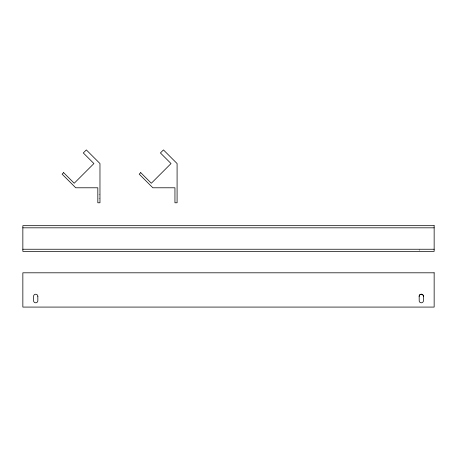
<?xml version="1.0" encoding="UTF-8"?>
<svg xmlns="http://www.w3.org/2000/svg" width="457" height="457" viewBox="0 0 457 457"><rect width="100%" height="100%" fill="white"/><g stroke="black" fill="none" stroke-linecap="round" stroke-linejoin="round"><path stroke-width="0.34" stroke-dasharray="2.29 1.71" d="M98.901 194.219L99.969 194.219M98.901 198.498L99.969 198.498M419.16 249.242L419.16 250.67"/><path stroke-width="0.69" d="M423.439 296.37L423.439 300.723A2.142 2.142 0 0 1 421.788 302.74L421.228 302.797A2.142 2.142 0 0 1 419.212 301.14L419.155 296.37A2.142 2.142 0 0 1 421.297 294.228A2.142 2.142 0 0 1 423.439 296.37A2.142 2.142 0 0 0 421.297 294.228A2.142 2.142 0 0 0 419.155 296.37M22.85 227.82L434.15 227.82M22.85 249.242L434.15 249.242M37.845 296.37L37.845 300.723A2.142 2.142 0 0 1 36.194 302.74L35.635 302.797A2.142 2.142 0 0 1 33.618 301.14L33.561 296.37A2.142 2.142 0 0 1 35.703 294.228A2.142 2.142 0 0 1 37.845 296.37M63.614 172.643L62.101 174.157L75.731 187.787L97.827 187.787L97.827 202.782L99.969 202.782L99.969 163.555L86.339 149.919L83.305 152.952L93.908 163.555L74.217 183.246L63.614 172.643M140.733 172.643L139.219 174.157L152.849 187.787L174.945 187.787L174.945 202.782L177.088 202.782L177.088 163.555L163.457 149.919L160.424 152.952L171.027 163.555L151.336 183.246L140.733 172.643M434.15 225.678L22.85 225.678L22.85 251.384L434.15 251.384L434.15 225.678M434.15 272.806L22.85 272.806L22.85 307.081L434.15 307.081L434.15 272.806"/></g></svg>
